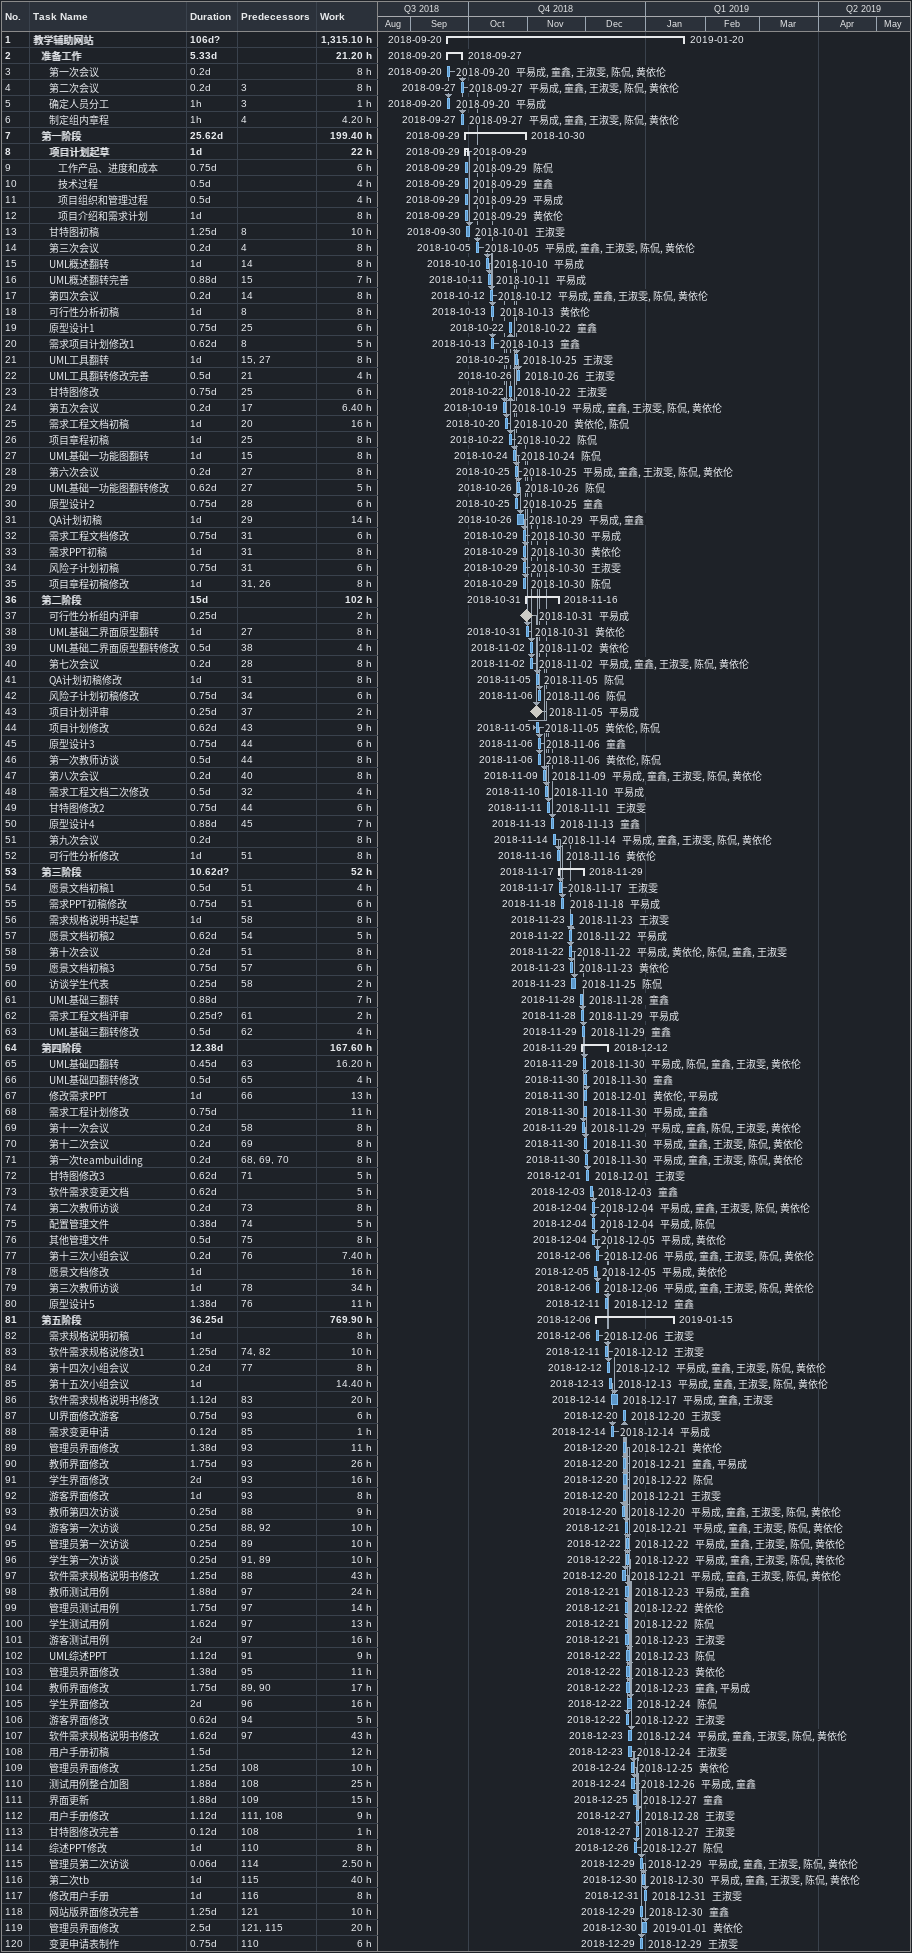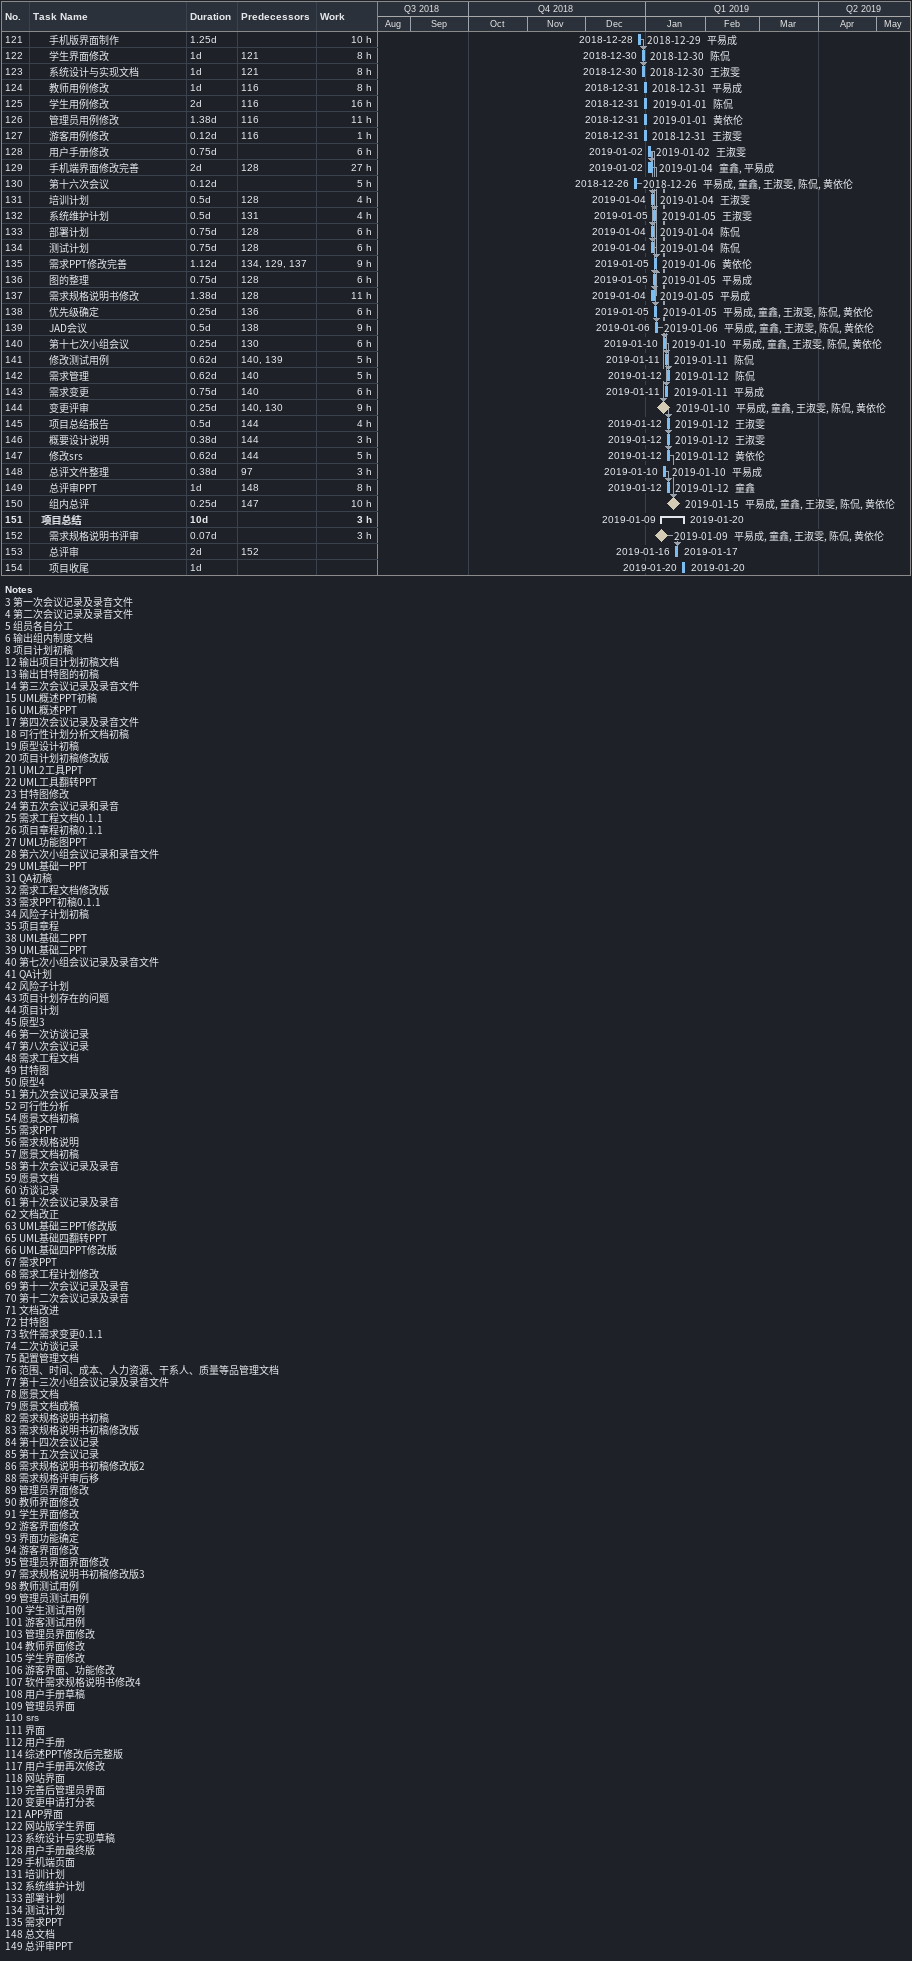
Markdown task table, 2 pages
| ID | Level | Task | Duration | Start | Finish | Predecessors | Resources | Work (h) |
|---|---|---|---|---|---|---|---|---|
| 1 | 1 | **教学辅助网站** | 106d? | 2018-09-20 | 2019-01-20 |  |  | 1315.10 |
| 2 | 2 | **准备工作** | 5.33d | 2018-09-20 | 2018-09-27 |  |  | 21.20 |
| 3 | 3 | 第一次会议 | 0.2d | 2018-09-20 | 2018-09-20 |  | 平易成, 童鑫, 王淑雯, 陈侃, 黄依伦 | 8 |
| 4 | 3 | 第二次会议 | 0.2d | 2018-09-27 | 2018-09-27 | 3 | 平易成, 童鑫, 王淑雯, 陈侃, 黄依伦 | 8 |
| 5 | 3 | 确定人员分工 | 1h | 2018-09-20 | 2018-09-20 | 3 | 平易成 | 1 |
| 6 | 3 | 制定组内章程 | 1h | 2018-09-27 | 2018-09-27 | 4 | 平易成, 童鑫, 王淑雯, 陈侃, 黄依伦 | 4.20 |
| 7 | 2 | **第一阶段** | 25.62d | 2018-09-29 | 2018-10-30 |  |  | 199.40 |
| 8 | 3 | **项目计划起草** | 1d | 2018-09-29 | 2018-09-29 |  |  | 22 |
| 9 | 4 | 工作产品、进度和成本 | 0.75d | 2018-09-29 | 2018-09-29 |  | 陈侃 | 6 |
| 10 | 4 | 技术过程 | 0.5d | 2018-09-29 | 2018-09-29 |  | 童鑫 | 4 |
| 11 | 4 | 项目组织和管理过程 | 0.5d | 2018-09-29 | 2018-09-29 |  | 平易成 | 4 |
| 12 | 4 | 项目介绍和需求计划 | 1d | 2018-09-29 | 2018-09-29 |  | 黄依伦 | 8 |
| 13 | 3 | 甘特图初稿 | 1.25d | 2018-09-30 | 2018-10-01 | 8 | 王淑雯 | 10 |
| 14 | 3 | 第三次会议 | 0.2d | 2018-10-05 | 2018-10-05 | 4 | 平易成, 童鑫, 王淑雯, 陈侃, 黄依伦 | 8 |
| 15 | 3 | UML概述翻转 | 1d | 2018-10-10 | 2018-10-10 | 14 | 平易成 | 8 |
| 16 | 3 | UML概述翻转完善 | 0.88d | 2018-10-11 | 2018-10-11 | 15 | 平易成 | 7 |
| 17 | 3 | 第四次会议 | 0.2d | 2018-10-12 | 2018-10-12 | 14 | 平易成, 童鑫, 王淑雯, 陈侃, 黄依伦 | 8 |
| 18 | 3 | 可行性分析初稿 | 1d | 2018-10-13 | 2018-10-13 | 8 | 黄依伦 | 8 |
| 19 | 3 | 原型设计1 | 0.75d | 2018-10-22 | 2018-10-22 | 25 | 童鑫 | 6 |
| 20 | 3 | 需求项目计划修改1 | 0.62d | 2018-10-13 | 2018-10-13 | 8 | 童鑫 | 5 |
| 21 | 3 | UML工具翻转 | 1d | 2018-10-25 | 2018-10-25 | 15, 27 | 王淑雯 | 8 |
| 22 | 3 | UML工具翻转修改完善 | 0.5d | 2018-10-26 | 2018-10-26 | 21 | 王淑雯 | 4 |
| 23 | 3 | 甘特图修改 | 0.75d | 2018-10-22 | 2018-10-22 | 25 | 王淑雯 | 6 |
| 24 | 3 | 第五次会议 | 0.2d | 2018-10-19 | 2018-10-19 | 17 | 平易成, 童鑫, 王淑雯, 陈侃, 黄依伦 | 6.40 |
| 25 | 3 | 需求工程文档初稿 | 1d | 2018-10-20 | 2018-10-20 | 20 | 黄依伦, 陈侃 | 16 |
| 26 | 3 | 项目章程初稿 | 1d | 2018-10-22 | 2018-10-22 | 25 | 陈侃 | 8 |
| 27 | 3 | UML基础一功能图翻转 | 1d | 2018-10-24 | 2018-10-24 | 15 | 陈侃 | 8 |
| 28 | 3 | 第六次会议 | 0.2d | 2018-10-25 | 2018-10-25 | 27 | 平易成, 童鑫, 王淑雯, 陈侃, 黄依伦 | 8 |
| 29 | 3 | UML基础一功能图翻转修改 | 0.62d | 2018-10-26 | 2018-10-26 | 27 | 陈侃 | 5 |
| 30 | 3 | 原型设计2 | 0.75d | 2018-10-25 | 2018-10-25 | 28 | 童鑫 | 6 |
| 31 | 3 | QA计划初稿 | 1d | 2018-10-26 | 2018-10-29 | 29 | 平易成, 童鑫 | 14 |
| 32 | 3 | 需求工程文档修改 | 0.75d | 2018-10-29 | 2018-10-30 | 31 | 平易成 | 6 |
| 33 | 3 | 需求PPT初稿 | 1d | 2018-10-29 | 2018-10-30 | 31 | 黄依伦 | 8 |
| 34 | 3 | 风险子计划初稿 | 0.75d | 2018-10-29 | 2018-10-30 | 31 | 王淑雯 | 6 |
| 35 | 3 | 项目章程初稿修改 | 1d | 2018-10-29 | 2018-10-30 | 31, 26 | 陈侃 | 8 |
| 36 | 2 | **第二阶段** | 15d | 2018-10-31 | 2018-11-16 |  |  | 102 |
| 37 | 3 | 可行性分析组内评审 | 0.25d | 2018-10-31 | 2018-10-31 |  | 平易成 | 2 |
| 38 | 3 | UML基础二界面原型翻转 | 1d | 2018-10-31 | 2018-10-31 | 27 | 黄依伦 | 8 |
| 39 | 3 | UML基础二界面原型翻转修改 | 0.5d | 2018-11-02 | 2018-11-02 | 38 | 黄依伦 | 4 |
| 40 | 3 | 第七次会议 | 0.2d | 2018-11-02 | 2018-11-02 | 28 | 平易成, 童鑫, 王淑雯, 陈侃, 黄依伦 | 8 |
| 41 | 3 | QA计划初稿修改 | 1d | 2018-11-05 | 2018-11-05 | 31 | 陈侃 | 8 |
| 42 | 3 | 风险子计划初稿修改 | 0.75d | 2018-11-06 | 2018-11-06 | 34 | 陈侃 | 6 |
| 43 | 3 | 项目计划评审 | 0.25d | 2018-11-05 | 2018-11-05 | 37 | 平易成 | 2 |
| 44 | 3 | 项目计划修改 | 0.62d | 2018-11-05 | 2018-11-05 | 43 | 黄依伦, 陈侃 | 9 |
| 45 | 3 | 原型设计3 | 0.75d | 2018-11-06 | 2018-11-06 | 44 | 童鑫 | 6 |
| 46 | 3 | 第一次教师访谈 | 0.5d | 2018-11-06 | 2018-11-06 | 44 | 黄依伦, 陈侃 | 8 |
| 47 | 3 | 第八次会议 | 0.2d | 2018-11-09 | 2018-11-09 | 40 | 平易成, 童鑫, 王淑雯, 陈侃, 黄依伦 | 8 |
| 48 | 3 | 需求工程文档二次修改 | 0.5d | 2018-11-10 | 2018-11-10 | 32 | 平易成 | 4 |
| 49 | 3 | 甘特图修改2 | 0.75d | 2018-11-11 | 2018-11-11 | 44 | 王淑雯 | 6 |
| 50 | 3 | 原型设计4 | 0.88d | 2018-11-13 | 2018-11-13 | 45 | 童鑫 | 7 |
| 51 | 3 | 第九次会议 | 0.2d | 2018-11-14 | 2018-11-14 |  | 平易成, 童鑫, 王淑雯, 陈侃, 黄依伦 | 8 |
| 52 | 3 | 可行性分析修改 | 1d | 2018-11-16 | 2018-11-16 | 51 | 黄依伦 | 8 |
| 53 | 2 | **第三阶段** | 10.62d? | 2018-11-17 | 2018-11-29 |  |  | 52 |
| 54 | 3 | 愿景文档初稿1 | 0.5d | 2018-11-17 | 2018-11-17 | 51 | 王淑雯 | 4 |
| 55 | 3 | 需求PPT初稿修改 | 0.75d | 2018-11-18 | 2018-11-18 | 51 | 平易成 | 6 |
| 56 | 3 | 需求规格说明书起草 | 1d | 2018-11-23 | 2018-11-23 | 58 | 王淑雯 | 8 |
| 57 | 3 | 愿景文档初稿2 | 0.62d | 2018-11-22 | 2018-11-22 | 54 | 平易成 | 5 |
| 58 | 3 | 第十次会议 | 0.2d | 2018-11-22 | 2018-11-22 | 51 | 平易成, 黄依伦, 陈侃, 童鑫, 王淑雯 | 8 |
| 59 | 3 | 愿景文档初稿3 | 0.75d | 2018-11-23 | 2018-11-23 | 57 | 黄依伦 | 6 |
| 60 | 3 | 访谈学生代表 | 0.25d | 2018-11-23 | 2018-11-25 | 58 | 陈侃 | 2 |
| 61 | 3 | UML基础三翻转 | 0.88d | 2018-11-28 | 2018-11-28 |  | 童鑫 | 7 |
| 62 | 3 | 需求工程文档评审 | 0.25d? | 2018-11-28 | 2018-11-29 | 61 | 平易成 | 2 |
| 63 | 3 | UML基础三翻转修改 | 0.5d | 2018-11-29 | 2018-11-29 | 62 | 童鑫 | 4 |
| 64 | 2 | **第四阶段** | 12.38d | 2018-11-29 | 2018-12-12 |  |  | 167.60 |
| 65 | 3 | UML基础四翻转 | 0.45d | 2018-11-29 | 2018-11-30 | 63 | 平易成, 陈侃, 童鑫, 王淑雯, 黄依伦 | 16.20 |
| 66 | 3 | UML基础四翻转修改 | 0.5d | 2018-11-30 | 2018-11-30 | 65 | 童鑫 | 4 |
| 67 | 3 | 修改需求PPT | 1d | 2018-11-30 | 2018-12-01 | 66 | 黄依伦, 平易成 | 13 |
| 68 | 3 | 需求工程计划修改 | 0.75d | 2018-11-30 | 2018-11-30 |  | 平易成, 童鑫 | 11 |
| 69 | 3 | 第十一次会议 | 0.2d | 2018-11-29 | 2018-11-29 | 58 | 平易成, 童鑫, 陈侃, 王淑雯, 黄依伦 | 8 |
| 70 | 3 | 第十二次会议 | 0.2d | 2018-11-30 | 2018-11-30 | 69 | 平易成, 童鑫, 王淑雯, 陈侃, 黄依伦 | 8 |
| 71 | 3 | 第一次teambuilding | 0.2d | 2018-11-30 | 2018-11-30 | 68, 69, 70 | 平易成, 童鑫, 王淑雯, 陈侃, 黄依伦 | 8 |
| 72 | 3 | 甘特图修改3 | 0.62d | 2018-12-01 | 2018-12-01 | 71 | 王淑雯 | 5 |
| 73 | 3 | 软件需求变更文档 | 0.62d | 2018-12-03 | 2018-12-03 |  | 童鑫 | 5 |
| 74 | 3 | 第二次教师访谈 | 0.2d | 2018-12-04 | 2018-12-04 | 73 | 平易成, 童鑫, 王淑雯, 陈侃, 黄依伦 | 8 |
| 75 | 3 | 配置管理文件 | 0.38d | 2018-12-04 | 2018-12-04 | 74 | 平易成, 陈侃 | 5 |
| 76 | 3 | 其他管理文件 | 0.5d | 2018-12-04 | 2018-12-05 | 75 | 平易成, 黄依伦 | 8 |
| 77 | 3 | 第十三次小组会议 | 0.2d | 2018-12-06 | 2018-12-06 | 76 | 平易成, 童鑫, 王淑雯, 陈侃, 黄依伦 | 7.40 |
| 78 | 3 | 愿景文档修改 | 1d | 2018-12-05 | 2018-12-05 |  | 平易成, 黄依伦 | 16 |
| 79 | 3 | 第三次教师访谈 | 1d | 2018-12-06 | 2018-12-06 | 78 | 平易成, 童鑫, 王淑雯, 陈侃, 黄依伦 | 34 |
| 80 | 3 | 原型设计5 | 1.38d | 2018-12-11 | 2018-12-12 | 76 | 童鑫 | 11 |
| 81 | 2 | **第五阶段** | 36.25d | 2018-12-06 | 2019-01-15 |  |  | 769.90 |
| 82 | 3 | 需求规格说明初稿 | 1d | 2018-12-06 | 2018-12-06 |  | 王淑雯 | 8 |
| 83 | 3 | 软件需求规格说修改1 | 1.25d | 2018-12-11 | 2018-12-12 | 74, 82 | 王淑雯 | 10 |
| 84 | 3 | 第十四次小组会议 | 0.2d | 2018-12-12 | 2018-12-12 | 77 | 平易成, 童鑫, 王淑雯, 陈侃, 黄依伦 | 8 |
| 85 | 3 | 第十五次小组会议 | 1d | 2018-12-13 | 2018-12-13 |  | 平易成, 童鑫, 王淑雯, 陈侃, 黄依伦 | 14.40 |
| 86 | 3 | 软件需求规格说明书修改 | 1.12d | 2018-12-14 | 2018-12-17 | 83 | 平易成, 童鑫, 王淑雯 | 20 |
| 87 | 3 | UI界面修改游客 | 0.75d | 2018-12-20 | 2018-12-20 | 93 | 王淑雯 | 6 |
| 88 | 3 | 需求变更申请 | 0.12d | 2018-12-14 | 2018-12-14 | 85 | 平易成 | 1 |
| 89 | 3 | 管理员界面修改 | 1.38d | 2018-12-20 | 2018-12-21 | 93 | 黄依伦 | 11 |
| 90 | 3 | 教师界面修改 | 1.75d | 2018-12-20 | 2018-12-21 | 93 | 童鑫, 平易成 | 26 |
| 91 | 3 | 学生界面修改 | 2d | 2018-12-20 | 2018-12-22 | 93 | 陈侃 | 16 |
| 92 | 3 | 游客界面修改 | 1d | 2018-12-20 | 2018-12-21 | 93 | 王淑雯 | 8 |
| 93 | 3 | 教师第四次访谈 | 0.25d | 2018-12-20 | 2018-12-20 | 88 | 平易成, 童鑫, 王淑雯, 陈侃, 黄依伦 | 9 |
| 94 | 3 | 游客第一次访谈 | 0.25d | 2018-12-21 | 2018-12-21 | 88, 92 | 平易成, 童鑫, 王淑雯, 陈侃, 黄依伦 | 10 |
| 95 | 3 | 管理员第一次访谈 | 0.25d | 2018-12-22 | 2018-12-22 | 89 | 平易成, 童鑫, 王淑雯, 陈侃, 黄依伦 | 10 |
| 96 | 3 | 学生第一次访谈 | 0.25d | 2018-12-22 | 2018-12-22 | 91, 89 | 平易成, 童鑫, 王淑雯, 陈侃, 黄依伦 | 10 |
| 97 | 3 | 软件需求规格说明书修改 | 1.25d | 2018-12-20 | 2018-12-21 | 88 | 平易成, 童鑫, 王淑雯, 陈侃, 黄依伦 | 43 |
| 98 | 3 | 教师测试用例 | 1.88d | 2018-12-21 | 2018-12-23 | 97 | 平易成, 童鑫 | 24 |
| 99 | 3 | 管理员测试用例 | 1.75d | 2018-12-21 | 2018-12-22 | 97 | 黄依伦 | 14 |
| 100 | 3 | 学生测试用例 | 1.62d | 2018-12-21 | 2018-12-22 | 97 | 陈侃 | 13 |
| 101 | 3 | 游客测试用例 | 2d | 2018-12-21 | 2018-12-23 | 97 | 王淑雯 | 16 |
| 102 | 3 | UML综述PPT | 1.12d | 2018-12-22 | 2018-12-23 | 91 | 陈侃 | 9 |
| 103 | 3 | 管理员界面修改 | 1.38d | 2018-12-22 | 2018-12-23 | 95 | 黄依伦 | 11 |
| 104 | 3 | 教师界面修改 | 1.75d | 2018-12-22 | 2018-12-23 | 89, 90 | 童鑫, 平易成 | 17 |
| 105 | 3 | 学生界面修改 | 2d | 2018-12-22 | 2018-12-24 | 96 | 陈侃 | 16 |
| 106 | 3 | 游客界面修改 | 0.62d | 2018-12-22 | 2018-12-22 | 94 | 王淑雯 | 5 |
| 107 | 3 | 软件需求规格说明书修改 | 1.62d | 2018-12-23 | 2018-12-24 | 97 | 平易成, 童鑫, 王淑雯, 陈侃, 黄依伦 | 43 |
| 108 | 3 | 用户手册初稿 | 1.5d | 2018-12-23 | 2018-12-24 |  | 王淑雯 | 12 |
| 109 | 3 | 管理员界面修改 | 1.25d | 2018-12-24 | 2018-12-25 | 108 | 黄依伦 | 10 |
| 110 | 3 | 测试用例整合加图 | 1.88d | 2018-12-24 | 2018-12-26 | 108 | 平易成, 童鑫 | 25 |
| 111 | 3 | 界面更新 | 1.88d | 2018-12-25 | 2018-12-27 | 109 | 童鑫 | 15 |
| 112 | 3 | 用户手册修改 | 1.12d | 2018-12-27 | 2018-12-28 | 111, 108 | 王淑雯 | 9 |
| 113 | 3 | 甘特图修改完善 | 0.12d | 2018-12-27 | 2018-12-27 | 108 | 王淑雯 | 1 |
| 114 | 3 | 综述PPT修改 | 1d | 2018-12-26 | 2018-12-27 | 110 | 陈侃 | 8 |
| 115 | 3 | 管理员第二次访谈 | 0.06d | 2018-12-29 | 2018-12-29 | 114 | 平易成, 童鑫, 王淑雯, 陈侃, 黄依伦 | 2.50 |
| 116 | 3 | 第二次tb | 1d | 2018-12-30 | 2018-12-30 | 115 | 平易成, 童鑫, 王淑雯, 陈侃, 黄依伦 | 40 |
| 117 | 3 | 修改用户手册 | 1d | 2018-12-31 | 2018-12-31 | 116 | 王淑雯 | 8 |
| 118 | 3 | 网站版界面修改完善 | 1.25d | 2018-12-29 | 2018-12-30 | 121 | 童鑫 | 10 |
| 119 | 3 | 管理员界面修改 | 2.5d | 2018-12-30 | 2019-01-01 | 121, 115 | 黄依伦 | 20 |
| 120 | 3 | 变更申请表制作 | 0.75d | 2018-12-29 | 2018-12-29 | 110 | 王淑雯 | 6 |
| 121 | 3 | 手机版界面制作 | 1.25d | 2018-12-28 | 2018-12-29 |  | 平易成 | 10 |
| 122 | 3 | 学生界面修改 | 1d | 2018-12-30 | 2018-12-30 | 121 | 陈侃 | 8 |
| 123 | 3 | 系统设计与实现文档 | 1d | 2018-12-30 | 2018-12-30 | 121 | 王淑雯 | 8 |
| 124 | 3 | 教师用例修改 | 1d | 2018-12-31 | 2018-12-31 | 116 | 平易成 | 8 |
| 125 | 3 | 学生用例修改 | 2d | 2018-12-31 | 2019-01-01 | 116 | 陈侃 | 16 |
| 126 | 3 | 管理员用例修改 | 1.38d | 2018-12-31 | 2019-01-01 | 116 | 黄依伦 | 11 |
| 127 | 3 | 游客用例修改 | 0.12d | 2018-12-31 | 2018-12-31 | 116 | 王淑雯 | 1 |
| 128 | 3 | 用户手册修改 | 0.75d | 2019-01-02 | 2019-01-02 |  | 王淑雯 | 6 |
| 129 | 3 | 手机端界面修改完善 | 2d | 2019-01-02 | 2019-01-04 | 128 | 童鑫, 平易成 | 27 |
| 130 | 3 | 第十六次会议 | 0.12d | 2018-12-26 | 2018-12-26 |  | 平易成, 童鑫, 王淑雯, 陈侃, 黄依伦 | 5 |
| 131 | 3 | 培训计划 | 0.5d | 2019-01-04 | 2019-01-04 | 128 | 王淑雯 | 4 |
| 132 | 3 | 系统维护计划 | 0.5d | 2019-01-05 | 2019-01-05 | 131 | 王淑雯 | 4 |
| 133 | 3 | 部署计划 | 0.75d | 2019-01-04 | 2019-01-04 | 128 | 陈侃 | 6 |
| 134 | 3 | 测试计划 | 0.75d | 2019-01-04 | 2019-01-04 | 128 | 陈侃 | 6 |
| 135 | 3 | 需求PPT修改完善 | 1.12d | 2019-01-05 | 2019-01-06 | 134, 129, 137 | 黄依伦 | 9 |
| 136 | 3 | 图的整理 | 0.75d | 2019-01-05 | 2019-01-05 | 128 | 平易成 | 6 |
| 137 | 3 | 需求规格说明书修改 | 1.38d | 2019-01-04 | 2019-01-05 | 128 | 平易成 | 11 |
| 138 | 3 | 优先级确定 | 0.25d | 2019-01-05 | 2019-01-05 | 136 | 平易成, 童鑫, 王淑雯, 陈侃, 黄依伦 | 6 |
| 139 | 3 | JAD会议 | 0.5d | 2019-01-06 | 2019-01-06 | 138 | 平易成, 童鑫, 王淑雯, 陈侃, 黄依伦 | 9 |
| 140 | 3 | 第十七次小组会议 | 0.25d | 2019-01-10 | 2019-01-10 | 130 | 平易成, 童鑫, 王淑雯, 陈侃, 黄依伦 | 6 |
| 141 | 3 | 修改测试用例 | 0.62d | 2019-01-11 | 2019-01-11 | 140, 139 | 陈侃 | 5 |
| 142 | 3 | 需求管理 | 0.62d | 2019-01-12 | 2019-01-12 | 140 | 陈侃 | 5 |
| 143 | 3 | 需求变更 | 0.75d | 2019-01-11 | 2019-01-11 | 140 | 平易成 | 6 |
| 144 | 3 | 变更评审 | 0.25d | 2019-01-10 | 2019-01-10 | 140, 130 | 平易成, 童鑫, 王淑雯, 陈侃, 黄依伦 | 9 |
| 145 | 3 | 项目总结报告 | 0.5d | 2019-01-12 | 2019-01-12 | 144 | 王淑雯 | 4 |
| 146 | 3 | 概要设计说明 | 0.38d | 2019-01-12 | 2019-01-12 | 144 | 王淑雯 | 3 |
| 147 | 3 | 修改srs | 0.62d | 2019-01-12 | 2019-01-12 | 144 | 黄依伦 | 5 |
| 148 | 3 | 总评文件整理 | 0.38d | 2019-01-10 | 2019-01-10 | 97 | 平易成 | 3 |
| 149 | 3 | 总评审PPT | 1d | 2019-01-12 | 2019-01-12 | 148 | 童鑫 | 8 |
| 150 | 3 | 组内总评 | 0.25d | 2019-01-15 | 2019-01-15 | 147 | 平易成, 童鑫, 王淑雯, 陈侃, 黄依伦 | 10 |
| 151 | 2 | **项目总结** | 10d | 2019-01-09 | 2019-01-20 |  |  | 3 |
| 152 | 3 | 需求规格说明书评审 | 0.07d | 2019-01-09 | 2019-01-09 |  | 平易成, 童鑫, 王淑雯, 陈侃, 黄依伦 | 3 |
| 153 | 3 | 总评审 | 2d | 2019-01-16 | 2019-01-17 | 152 |  |  |
| 154 | 3 | 项目收尾 | 1d | 2019-01-20 | 2019-01-20 |  |  |  |

Notes
- 3: 第一次会议记录及录音文件
- 4: 第二次会议记录及录音文件
- 5: 组员各自分工
- 6: 输出组内制度文档
- 8: 项目计划初稿
- 12: 输出项目计划初稿文档
- 13: 输出甘特图的初稿
- 14: 第三次会议记录及录音文件
- 15: UML概述PPT初稿
- 16: UML概述PPT
- 17: 第四次会议记录及录音文件
- 18: 可行性计划分析文档初稿
- 19: 原型设计初稿
- 20: 项目计划初稿修改版
- 21: UML2工具PPT
- 22: UML工具翻转PPT
- 23: 甘特图修改
- 24: 第五次会议记录和录音
- 25: 需求工程文档0.1.1
- 26: 项目章程初稿0.1.1
- 27: UML功能图PPT
- 28: 第六次小组会议记录和录音文件
- 29: UML基础一PPT
- 31: QA初稿
- 32: 需求工程文档修改版
- 33: 需求PPT初稿0.1.1
- 34: 风险子计划初稿
- 35: 项目章程
- 38: UML基础二PPT
- 39: UML基础二PPT
- 40: 第七次小组会议记录及录音文件
- 41: QA计划
- 42: 风险子计划
- 43: 项目计划存在的问题
- 44: 项目计划
- 45: 原型3
- 46: 第一次访谈记录
- 47: 第八次会议记录
- 48: 需求工程文档
- 49: 甘特图
- 50: 原型4
- 51: 第九次会议记录及录音
- 52: 可行性分析
- 54: 愿景文档初稿
- 55: 需求PPT
- 56: 需求规格说明
- 57: 愿景文档初稿
- 58: 第十次会议记录及录音
- 59: 愿景文档
- 60: 访谈记录
- 61: 第十次会议记录及录音
- 62: 文档改正
- 63: UML基础三PPT修改版
- 65: UML基础四翻转PPT
- 66: UML基础四PPT修改版
- 67: 需求PPT
- 68: 需求工程计划修改
- 69: 第十一次会议记录及录音
- 70: 第十二次会议记录及录音
- 71: 文档改进
- 72: 甘特图
- 73: 软件需求变更0.1.1
- 74: 二次访谈记录
- 75: 配置管理文档
- 76: 范围、时间、成本、人力资源、干系人、质量等品管理文档
- 77: 第十三次小组会议记录及录音文件
- 78: 愿景文档
- 79: 愿景文档成稿
- 82: 需求规格说明书初稿
- 83: 需求规格说明书初稿修改版
- 84: 第十四次会议记录
- 85: 第十五次会议记录
- 86: 需求规格说明书初稿修改版2
- 88: 需求规格评审后移
- 89: 管理员界面修改
- 90: 教师界面修改
- 91: 学生界面修改
- 92: 游客界面修改
- 93: 界面功能确定
- 94: 游客界面修改
- 95: 管理员界面界面修改
- 97: 需求规格说明书初稿修改版3
- 98: 教师测试用例
- 99: 管理员测试用例
- 100: 学生测试用例
- 101: 游客测试用例
- 103: 管理员界面修改
- 104: 教师界面修改
- 105: 学生界面修改
- 106: 游客界面、功能修改
- 107: 软件需求规格说明书修改4
- 108: 用户手册草稿
- 109: 管理员界面
- 110: srs
- 111: 界面
- 112: 用户手册
- 114: 综述PPT修改后完整版
- 117: 用户手册再次修改
- 118: 网站界面
- 119: 完善后管理员界面
- 120: 变更申请打分表
- 121: APP界面
- 122: 网站版学生界面
- 123: 系统设计与实现草稿
- 128: 用户手册最终版
- 129: 手机端页面
- 131: 培训计划
- 132: 系统维护计划
- 133: 部署计划
- 134: 测试计划
- 135: 需求PPT
- 148: 总文档
- 149: 总评审PPT
